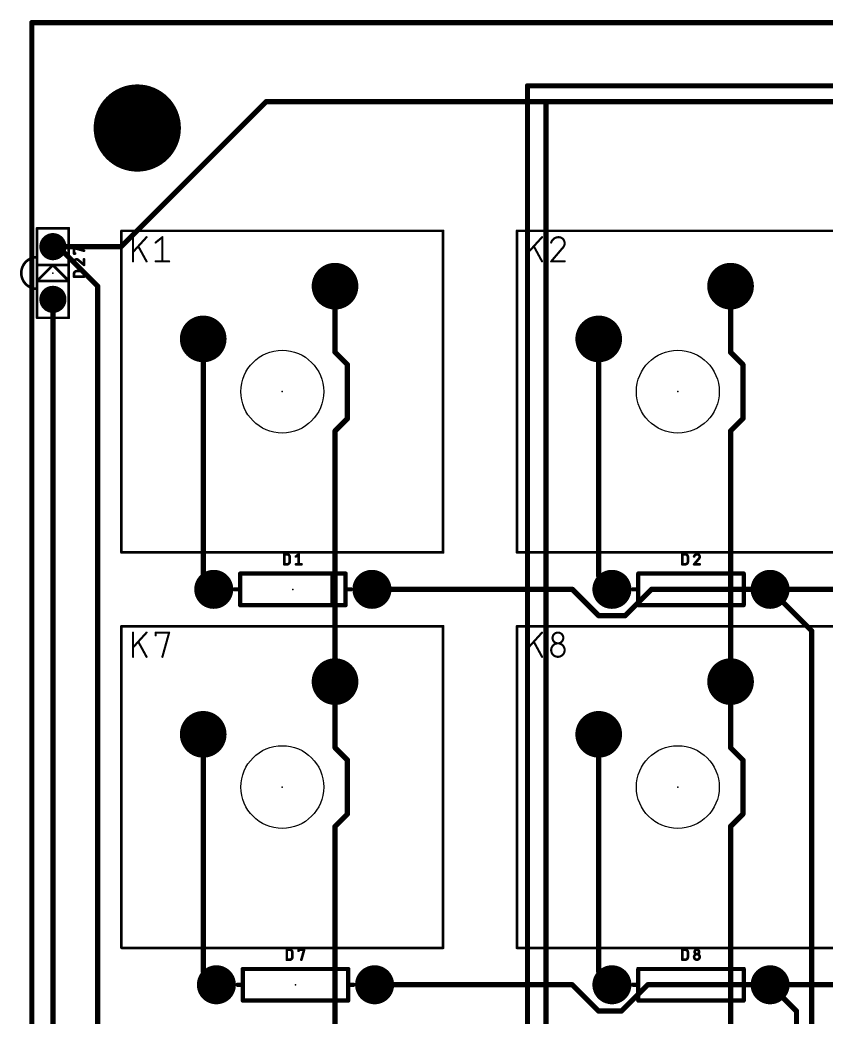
# Model space of a CAD drawing. Extents: x -145 to 0, y -20 to 96.
# Drawn here: x -119.95 to -81.13, y 46.7 to 94.74 of the extents above; entities that cross this region are included whole.
import ezdxf

# ---------------------------------------------------------------- set-up
doc = ezdxf.new("R2010")
doc.units = 0
for name, color, linetype in [('1', 12, 'CONTINUOUS'), ('16', 132, 'CONTINUOUS'), ('17', 110, 'CONTINUOUS'), ('20', 31, 'CONTINUOUS'), ('21', 41, 'CONTINUOUS'), ('23', 53, 'CONTINUOUS'), ('25', 253, 'CONTINUOUS'), ('39', 12, 'CONTINUOUS'), ('40', 132, 'CONTINUOUS'), ('41', 12, 'CONTINUOUS'), ('42', 132, 'CONTINUOUS'), ('51', 253, 'CONTINUOUS')]:
    doc.layers.add(name, color=color, linetype=linetype)

# ---------------------------------------------------------------- blocks, each defined once
blk = doc.blocks.new('ROUNDP')
at = {"const_width": 0.5}
blk.add_lwpolyline([(0, -0.25, 1), (0, 0.25, 1), (0, -0.25)], format="xyb", dxfattribs=at)

msp = doc.modelspace()

# ---------------------------------------------------------------- linework, layer by layer
at = {"layer": '1', "const_width": 0.254}
for points in [[(-119.38, 94.615), (-119.38, 4.445)], [(0, 94.615), (-119.38, 94.615)], [(-95.504, 24.1935), (-95.504, 91.567)], [(-95.504, 91.567), (-66.167, 91.567)], [(-94.615, 19.1135), (-94.615, 90.805)], [(-94.615, 90.805), (-66.675, 90.805)], [(-104.775, 81.915), (-104.775, 78.7313)], [(-85.725, 81.915), (-85.725, 78.7313)], [(-118.364, 16.129), (-118.364, 81.28)], [(-104.775, 78.7313), (-104.1781, 78.1343)], [(-85.725, 78.7313), (-85.1281, 78.1343)], [(-104.1781, 78.1343), (-104.1781, 75.5357)], [(-85.1281, 78.1343), (-85.1281, 75.5357)], [(-104.1781, 75.5357), (-104.775, 74.9387)], [(-85.1281, 75.5357), (-85.725, 74.9387)], [(-104.775, 74.9387), (-104.775, 62.865)], [(-85.725, 74.9387), (-85.725, 62.865)], [(-81.8174, 65.3074), (-83.82, 67.31)], [(-81.8174, 20.32), (-81.8174, 65.3074)], [(-104.775, 62.865), (-104.775, 59.6813)], [(-85.725, 62.865), (-85.725, 59.6813)], [(-104.775, 59.6813), (-104.1781, 59.0844)], [(-85.725, 59.6813), (-85.1281, 59.0844)], [(-104.1781, 59.0844), (-104.1781, 56.4856)], [(-85.1281, 59.0844), (-85.1281, 56.4856)], [(-104.1781, 56.4856), (-104.775, 55.8888)], [(-85.1281, 56.4856), (-85.725, 55.8888)], [(-104.775, 55.8888), (-104.775, 43.815)], [(-85.725, 55.8888), (-85.725, 43.815)], [(-82.55, 46.99), (-83.82, 48.26)], [(-82.55, 19.05), (-82.55, 46.99)]]:
    msp.add_lwpolyline(points, dxfattribs=at)
at = {"layer": '1', "const_width": 0.127}
for points in [[(-119.3165, 94.615, 1), (-119.4435, 94.615)], [(-119.38, 94.6785, 1), (-119.38, 94.5515)], [(-95.4405, 91.567, 1), (-95.5675, 91.567)], [(-95.504, 91.6305, 1), (-95.504, 91.5035)], [(-94.5515, 90.805, 1), (-94.6785, 90.805)], [(-94.615, 90.8685, 1), (-94.615, 90.7415)], [(-104.7115, 81.915, 1), (-104.8385, 81.915)], [(-85.6615, 81.915, 1), (-85.7885, 81.915)], [(-118.3005, 81.28, 1), (-118.4275, 81.28)], [(-104.7301, 78.7762, 1), (-104.8199, 78.6863)], [(-104.8385, 78.7313, 1), (-104.7115, 78.7313)], [(-85.6801, 78.7762, 1), (-85.7699, 78.6863)], [(-85.7885, 78.7313, 1), (-85.6615, 78.7313)], [(-104.1146, 78.1343, 1), (-104.2416, 78.1343)], [(-104.223, 78.0894, 1), (-104.1332, 78.1793)], [(-85.0646, 78.1343, 1), (-85.1916, 78.1343)], [(-85.173, 78.0894, 1), (-85.0832, 78.1793)], [(-104.2416, 75.5357, 1), (-104.1146, 75.5357)], [(-104.1332, 75.4907, 1), (-104.223, 75.5806)], [(-85.1916, 75.5357, 1), (-85.0646, 75.5357)], [(-85.0832, 75.4907, 1), (-85.173, 75.5806)], [(-104.7115, 74.9387, 1), (-104.8385, 74.9387)], [(-104.8199, 74.9837, 1), (-104.7301, 74.8938)], [(-85.6615, 74.9387, 1), (-85.7885, 74.9387)], [(-85.7699, 74.9837, 1), (-85.6801, 74.8938)], [(-83.7751, 67.3549, 1), (-83.8649, 67.2651)], [(-81.7539, 65.3074, 1), (-81.8809, 65.3074)], [(-81.8623, 65.2625, 1), (-81.7725, 65.3523)], [(-104.7115, 62.865, 1), (-104.8385, 62.865)], [(-85.6615, 62.865, 1), (-85.7885, 62.865)], [(-104.8385, 62.865, 1), (-104.7115, 62.865)], [(-85.7885, 62.865, 1), (-85.6615, 62.865)], [(-104.7301, 59.7262, 1), (-104.8199, 59.6363)], [(-104.8385, 59.6813, 1), (-104.7115, 59.6813)], [(-85.6801, 59.7262, 1), (-85.7699, 59.6363)], [(-85.7885, 59.6813, 1), (-85.6615, 59.6813)], [(-104.1146, 59.0844, 1), (-104.2416, 59.0844)], [(-104.223, 59.0394, 1), (-104.1332, 59.1293)], [(-85.0646, 59.0844, 1), (-85.1916, 59.0844)], [(-85.173, 59.0394, 1), (-85.0832, 59.1293)], [(-104.2416, 56.4856, 1), (-104.1146, 56.4856)], [(-104.1332, 56.4407, 1), (-104.223, 56.5306)], [(-85.1916, 56.4856, 1), (-85.0646, 56.4856)], [(-85.0832, 56.4407, 1), (-85.173, 56.5306)], [(-104.7115, 55.8888, 1), (-104.8385, 55.8888)], [(-104.8199, 55.9337, 1), (-104.7301, 55.8438)], [(-85.6615, 55.8888, 1), (-85.7885, 55.8888)], [(-85.7699, 55.9337, 1), (-85.6801, 55.8438)], [(-83.7751, 48.3049, 1), (-83.8649, 48.2151)], [(-82.4865, 46.99, 1), (-82.6135, 46.99)], [(-82.5949, 46.9451, 1), (-82.5051, 47.0349)]]:
    msp.add_lwpolyline(points, format="xyb", dxfattribs=at)
at = {"layer": '16', "const_width": 0.254}
for points in [[(-119.38, 94.615), (-119.38, 4.445)], [(0, 94.615), (-119.38, 94.615)], [(-108.0943, 90.805), (-115.0793, 83.82)], [(-108.0943, 90.805), (-63.5, 90.805)], [(-118.11, 83.82), (-118.364, 83.82)], [(-118.364, 83.82), (-115.0793, 83.82)], [(-116.205, 81.915), (-118.11, 83.82)], [(-116.205, 23.44), (-116.205, 81.915)], [(-111.125, 79.375), (-111.125, 67.818)], [(-92.075, 79.375), (-92.075, 67.945)], [(-111.125, 67.818), (-110.617, 67.31)], [(-92.075, 67.945), (-91.44, 67.31)], [(-102.997, 67.31), (-93.345, 67.31)], [(-93.345, 67.31), (-92.075, 66.04)], [(-90.805, 66.04), (-89.535, 67.31)], [(-89.535, 67.31), (-83.82, 67.31)], [(-83.82, 67.31), (-67.31, 67.31)], [(-92.075, 66.04), (-90.805, 66.04)], [(-111.125, 60.325), (-111.125, 48.895)], [(-92.075, 60.325), (-92.075, 48.895)], [(-111.125, 48.895), (-110.49, 48.26)], [(-92.075, 48.895), (-91.44, 48.26)], [(-102.87, 48.26), (-93.345, 48.26)], [(-93.345, 48.26), (-92.075, 46.99)], [(-90.9858, 46.99), (-89.7158, 48.26)], [(-89.7158, 48.26), (-83.82, 48.26)], [(-67.31, 48.26), (-83.82, 48.26)], [(-92.075, 46.99), (-90.9858, 46.99)]]:
    msp.add_lwpolyline(points, dxfattribs=at)
at = {"layer": '16', "const_width": 0.127}
for points in [[(-119.3165, 94.615, 1), (-119.4435, 94.615)], [(-119.38, 94.6785, 1), (-119.38, 94.5515)], [(-108.0943, 90.8685, 1), (-108.0943, 90.7415)], [(-108.0494, 90.7601, 1), (-108.1392, 90.8499)], [(-118.364, 83.8835, 1), (-118.364, 83.7565)], [(-118.364, 83.8835, 1), (-118.364, 83.7565)], [(-118.0651, 83.8649, 1), (-118.1549, 83.7751)], [(-118.11, 83.7565, 1), (-118.11, 83.8835)], [(-115.1242, 83.8649, 1), (-115.0344, 83.7751)], [(-115.0793, 83.7565, 1), (-115.0793, 83.8835)], [(-116.1415, 81.915, 1), (-116.2685, 81.915)], [(-116.2499, 81.8701, 1), (-116.1601, 81.9599)], [(-111.0615, 79.375, 1), (-111.1885, 79.375)], [(-92.0115, 79.375, 1), (-92.1385, 79.375)], [(-111.0801, 67.8629, 1), (-111.1699, 67.7731)], [(-111.1885, 67.818, 1), (-111.0615, 67.818)], [(-92.0301, 67.9899, 1), (-92.1199, 67.9001)], [(-92.1385, 67.945, 1), (-92.0115, 67.945)], [(-110.6619, 67.2651, 1), (-110.5721, 67.3549)], [(-102.997, 67.3735, 1), (-102.997, 67.2465)], [(-93.3001, 67.3549, 1), (-93.3899, 67.2651)], [(-93.345, 67.2465, 1), (-93.345, 67.3735)], [(-91.4849, 67.2651, 1), (-91.3951, 67.3549)], [(-89.535, 67.3735, 1), (-89.535, 67.2465)], [(-89.4901, 67.2651, 1), (-89.5799, 67.3549)], [(-83.82, 67.3735, 1), (-83.82, 67.2465)], [(-83.82, 67.2465, 1), (-83.82, 67.3735)], [(-92.075, 66.1035, 1), (-92.075, 65.9765)], [(-92.1199, 65.9951, 1), (-92.0301, 66.0849)], [(-90.8499, 66.0849, 1), (-90.7601, 65.9951)], [(-90.805, 65.9765, 1), (-90.805, 66.1035)], [(-111.0615, 60.325, 1), (-111.1885, 60.325)], [(-92.0115, 60.325, 1), (-92.1385, 60.325)], [(-111.0801, 48.9399, 1), (-111.1699, 48.8501)], [(-92.0301, 48.9399, 1), (-92.1199, 48.8501)], [(-111.1885, 48.895, 1), (-111.0615, 48.895)], [(-92.1385, 48.895, 1), (-92.0115, 48.895)], [(-110.5349, 48.2151, 1), (-110.4451, 48.3049)], [(-102.87, 48.3235, 1), (-102.87, 48.1965)], [(-93.3001, 48.3049, 1), (-93.3899, 48.2151)], [(-93.345, 48.1965, 1), (-93.345, 48.3235)], [(-91.4849, 48.2151, 1), (-91.3951, 48.3049)], [(-89.7158, 48.3235, 1), (-89.7158, 48.1965)], [(-89.6709, 48.2151, 1), (-89.7607, 48.3049)], [(-83.82, 48.3235, 1), (-83.82, 48.1965)], [(-83.82, 48.1965, 1), (-83.82, 48.3235)], [(-92.075, 47.0535, 1), (-92.075, 46.9265)], [(-92.1199, 46.9451, 1), (-92.0301, 47.0349)], [(-91.0307, 47.0349, 1), (-90.9409, 46.9451)], [(-90.9858, 46.9265, 1), (-90.9858, 47.0535)]]:
    msp.add_lwpolyline(points, format="xyb", dxfattribs=at)
at = {"layer": '20'}
for centre in [(-107.315, 76.835), (-88.265, 76.835), (-107.315, 57.785), (-88.265, 57.785)]:
    msp.add_circle(centre, 1.9939, dxfattribs=at)
at = {"layer": '21'}
for points, const_width in [([(-119.38, 94.615), (0, 94.615)], 0.1524), ([(-119.38, 94.615), (-119.38, 4.445)], 0.1524), ([(-119.126, 83.312), (-119.126, 84.709)], 0.127), ([(-119.126, 84.709), (-117.602, 84.709)], 0.127), ([(-117.602, 84.709), (-117.602, 82.931)], 0.127), ([(-119.126, 82.931), (-119.126, 83.312)], 0.127), ([(-119.126, 82.169), (-119.126, 82.931)], 0.127), ([(-119.126, 82.169), (-118.364, 82.931)], 0.127), ([(-118.364, 82.931), (-119.126, 82.931)], 0.127), ([(-118.364, 82.931), (-117.602, 82.169)], 0.127), ([(-118.364, 82.931), (-117.602, 82.931)], 0.127), ([(-117.602, 82.931), (-117.602, 82.169)], 0.127), ([(-119.126, 81.788), (-119.126, 82.169)], 0.127), ([(-117.602, 82.169), (-119.126, 82.169)], 0.127), ([(-117.602, 82.169), (-117.602, 80.391)], 0.127), ([(-119.126, 80.391), (-119.126, 81.788)], 0.127), ([(-117.602, 80.391), (-119.126, 80.391)], 0.127), ([(-109.347, 68.072), (-104.267, 68.072)], 0.2032), ([(-109.347, 67.31), (-109.347, 68.072)], 0.2032), ([(-104.902, 67.945), (-104.902, 66.675)], 0.2032), ([(-104.267, 68.072), (-104.267, 67.31)], 0.2032), ([(-90.17, 68.072), (-85.09, 68.072)], 0.2032), ([(-90.17, 67.31), (-90.17, 68.072)], 0.2032), ([(-85.725, 67.945), (-85.725, 66.675)], 0.2032), ([(-85.09, 68.072), (-85.09, 67.31)], 0.2032), ([(-109.347, 67.31), (-109.601, 67.31)], 0.2032), ([(-109.347, 66.548), (-109.347, 67.31)], 0.2032), ([(-104.267, 67.31), (-104.267, 66.548)], 0.2032), ([(-104.267, 67.31), (-104.013, 67.31)], 0.2032), ([(-90.17, 67.31), (-90.424, 67.31)], 0.2032), ([(-90.17, 66.548), (-90.17, 67.31)], 0.2032), ([(-85.09, 67.31), (-85.09, 66.548)], 0.2032), ([(-85.09, 67.31), (-84.836, 67.31)], 0.2032), ([(-104.267, 66.548), (-109.347, 66.548)], 0.2032), ([(-85.09, 66.548), (-90.17, 66.548)], 0.2032), ([(-109.22, 49.022), (-104.14, 49.022)], 0.2032), ([(-109.22, 48.26), (-109.22, 49.022)], 0.2032), ([(-104.14, 49.022), (-104.14, 48.26)], 0.2032), ([(-90.17, 49.022), (-85.09, 49.022)], 0.2032), ([(-90.17, 48.26), (-90.17, 49.022)], 0.2032), ([(-85.09, 49.022), (-85.09, 48.26)], 0.2032), ([(-104.775, 48.895), (-104.775, 47.625)], 0.2032), ([(-85.725, 48.895), (-85.725, 47.625)], 0.2032), ([(-109.22, 48.26), (-109.474, 48.26)], 0.2032), ([(-109.22, 47.498), (-109.22, 48.26)], 0.2032), ([(-104.14, 48.26), (-104.14, 47.498)], 0.2032), ([(-104.14, 48.26), (-103.886, 48.26)], 0.2032), ([(-90.17, 48.26), (-90.424, 48.26)], 0.2032), ([(-90.17, 47.498), (-90.17, 48.26)], 0.2032), ([(-85.09, 48.26), (-85.09, 47.498)], 0.2032), ([(-85.09, 48.26), (-84.836, 48.26)], 0.2032), ([(-104.14, 47.498), (-109.22, 47.498)], 0.2032), ([(-85.09, 47.498), (-90.17, 47.498)], 0.2032)]:
    msp.add_lwpolyline(points, dxfattribs=dict(at, const_width=const_width))
for points, const_width in [([(-119.38, 94.6531, 1), (-119.38, 94.5769)], 0.0762), ([(-119.3419, 94.615, 1), (-119.4181, 94.615)], 0.0762), ([(-114.3, 87.535, 1), (-114.3, 91.535, 1), (-114.3, 87.535)], 0.2032), ([(-119.0943, 84.709, 1), (-119.1578, 84.709)], 0.0635), ([(-119.126, 84.7408, 1), (-119.126, 84.6773)], 0.0635), ([(-117.5703, 84.709, 1), (-117.6338, 84.709)], 0.0635), ([(-117.602, 84.6773, 1), (-117.602, 84.7408)], 0.0635), ([(-119.126, 83.312, 1), (-119.126, 81.788)], 0.127), ([(-119.0943, 83.312, 1), (-119.1578, 83.312)], 0.0635), ([(-119.1578, 83.312, 1), (-119.0943, 83.312)], 0.0635), ([(-119.126, 83.2802, 1), (-119.126, 83.3438)], 0.0635), ([(-119.0943, 82.931, 1), (-119.1578, 82.931)], 0.0635), ([(-119.126, 82.9627, 1), (-119.126, 82.8992)], 0.0635), ([(-119.1578, 82.931, 1), (-119.0943, 82.931)], 0.0635), ([(-118.3415, 82.9535, 1), (-118.3865, 82.9085)], 0.0635), ([(-118.364, 82.9627, 1), (-118.364, 82.8992)], 0.0635), ([(-118.3415, 82.9085, 1), (-118.3865, 82.9535)], 0.0635), ([(-118.364, 82.8992, 1), (-118.364, 82.9627)], 0.0635), ([(-117.5703, 82.931, 1), (-117.6338, 82.931)], 0.0635), ([(-117.6338, 82.931, 1), (-117.5703, 82.931)], 0.0635), ([(-117.602, 82.8992, 1), (-117.602, 82.9627)], 0.0635), ([(-119.1485, 82.1915, 1), (-119.1035, 82.1465)], 0.0635), ([(-119.0943, 82.169, 1), (-119.1578, 82.169)], 0.0635), ([(-119.126, 82.2007, 1), (-119.126, 82.1372)], 0.0635), ([(-119.1578, 82.169, 1), (-119.0943, 82.169)], 0.0635), ([(-117.5703, 82.169, 1), (-117.6338, 82.169)], 0.0635), ([(-117.6338, 82.169, 1), (-117.5703, 82.169)], 0.0635), ([(-117.6245, 82.1465, 1), (-117.5795, 82.1915)], 0.0635), ([(-117.602, 82.1372, 1), (-117.602, 82.2007)], 0.0635), ([(-119.0943, 81.788, 1), (-119.1578, 81.788)], 0.0635), ([(-119.1578, 81.788, 1), (-119.0943, 81.788)], 0.0635), ([(-119.126, 81.7563, 1), (-119.126, 81.8198)], 0.0635), ([(-119.126, 80.4228, 1), (-119.126, 80.3593)], 0.0635), ([(-119.1578, 80.391, 1), (-119.0943, 80.391)], 0.0635), ([(-117.6338, 80.391, 1), (-117.5703, 80.391)], 0.0635), ([(-117.602, 80.3593, 1), (-117.602, 80.4228)], 0.0635), ([(-109.347, 68.1228, 1), (-109.347, 68.0212)], 0.1016), ([(-109.2962, 68.072, 1), (-109.3978, 68.072)], 0.1016), ([(-104.8512, 67.945, 1), (-104.9528, 67.945)], 0.1016), ([(-104.2162, 68.072, 1), (-104.3178, 68.072)], 0.1016), ([(-104.267, 68.0212, 1), (-104.267, 68.1228)], 0.1016), ([(-90.17, 68.1228, 1), (-90.17, 68.0212)], 0.1016), ([(-90.1192, 68.072, 1), (-90.2208, 68.072)], 0.1016), ([(-85.6742, 67.945, 1), (-85.7758, 67.945)], 0.1016), ([(-85.0392, 68.072, 1), (-85.1408, 68.072)], 0.1016), ([(-85.09, 68.0212, 1), (-85.09, 68.1228)], 0.1016), ([(-109.601, 67.3608, 1), (-109.601, 67.2592)], 0.1016), ([(-109.2962, 67.31, 1), (-109.3978, 67.31)], 0.1016), ([(-109.3978, 67.31, 1), (-109.2962, 67.31)], 0.1016), ([(-109.347, 67.2592, 1), (-109.347, 67.3608)], 0.1016), ([(-104.2162, 67.31, 1), (-104.3178, 67.31)], 0.1016), ([(-104.267, 67.3608, 1), (-104.267, 67.2592)], 0.1016), ([(-104.3178, 67.31, 1), (-104.2162, 67.31)], 0.1016), ([(-104.013, 67.2592, 1), (-104.013, 67.3608)], 0.1016), ([(-90.424, 67.3608, 1), (-90.424, 67.2592)], 0.1016), ([(-90.1192, 67.31, 1), (-90.2208, 67.31)], 0.1016), ([(-90.2208, 67.31, 1), (-90.1192, 67.31)], 0.1016), ([(-90.17, 67.2592, 1), (-90.17, 67.3608)], 0.1016), ([(-85.0392, 67.31, 1), (-85.1408, 67.31)], 0.1016), ([(-85.09, 67.3608, 1), (-85.09, 67.2592)], 0.1016), ([(-85.1408, 67.31, 1), (-85.0392, 67.31)], 0.1016), ([(-84.836, 67.2592, 1), (-84.836, 67.3608)], 0.1016), ([(-109.347, 66.5988, 1), (-109.347, 66.4972)], 0.1016), ([(-109.3978, 66.548, 1), (-109.2962, 66.548)], 0.1016), ([(-104.9528, 66.675, 1), (-104.8512, 66.675)], 0.1016), ([(-104.3178, 66.548, 1), (-104.2162, 66.548)], 0.1016), ([(-104.267, 66.4972, 1), (-104.267, 66.5988)], 0.1016), ([(-90.17, 66.5988, 1), (-90.17, 66.4972)], 0.1016), ([(-90.2208, 66.548, 1), (-90.1192, 66.548)], 0.1016), ([(-85.7758, 66.675, 1), (-85.6742, 66.675)], 0.1016), ([(-85.1408, 66.548, 1), (-85.0392, 66.548)], 0.1016), ([(-85.09, 66.4972, 1), (-85.09, 66.5988)], 0.1016), ([(-109.22, 49.0728, 1), (-109.22, 48.9712)], 0.1016), ([(-109.1692, 49.022, 1), (-109.2708, 49.022)], 0.1016), ([(-104.0892, 49.022, 1), (-104.1908, 49.022)], 0.1016), ([(-104.14, 48.9712, 1), (-104.14, 49.0728)], 0.1016), ([(-90.17, 49.0728, 1), (-90.17, 48.9712)], 0.1016), ([(-90.1192, 49.022, 1), (-90.2208, 49.022)], 0.1016), ([(-85.0392, 49.022, 1), (-85.1408, 49.022)], 0.1016), ([(-85.09, 48.9712, 1), (-85.09, 49.0728)], 0.1016), ([(-104.7242, 48.895, 1), (-104.8258, 48.895)], 0.1016), ([(-85.6742, 48.895, 1), (-85.7758, 48.895)], 0.1016), ([(-109.474, 48.3108, 1), (-109.474, 48.2092)], 0.1016), ([(-109.1692, 48.26, 1), (-109.2708, 48.26)], 0.1016), ([(-109.2708, 48.26, 1), (-109.1692, 48.26)], 0.1016), ([(-109.22, 48.2092, 1), (-109.22, 48.3108)], 0.1016), ([(-104.0892, 48.26, 1), (-104.1908, 48.26)], 0.1016), ([(-104.14, 48.3108, 1), (-104.14, 48.2092)], 0.1016), ([(-104.1908, 48.26, 1), (-104.0892, 48.26)], 0.1016), ([(-103.886, 48.2092, 1), (-103.886, 48.3108)], 0.1016), ([(-90.424, 48.3108, 1), (-90.424, 48.2092)], 0.1016), ([(-90.1192, 48.26, 1), (-90.2208, 48.26)], 0.1016), ([(-90.2208, 48.26, 1), (-90.1192, 48.26)], 0.1016), ([(-90.17, 48.2092, 1), (-90.17, 48.3108)], 0.1016), ([(-85.0392, 48.26, 1), (-85.1408, 48.26)], 0.1016), ([(-85.09, 48.3108, 1), (-85.09, 48.2092)], 0.1016), ([(-85.1408, 48.26, 1), (-85.0392, 48.26)], 0.1016), ([(-84.836, 48.2092, 1), (-84.836, 48.3108)], 0.1016), ([(-109.22, 47.5488, 1), (-109.22, 47.4472)], 0.1016), ([(-104.8258, 47.625, 1), (-104.7242, 47.625)], 0.1016), ([(-104.14, 47.4472, 1), (-104.14, 47.5488)], 0.1016), ([(-90.17, 47.5488, 1), (-90.17, 47.4472)], 0.1016), ([(-85.7758, 47.625, 1), (-85.6742, 47.625)], 0.1016), ([(-85.09, 47.4472, 1), (-85.09, 47.5488)], 0.1016), ([(-109.2708, 47.498, 1), (-109.1692, 47.498)], 0.1016), ([(-104.1908, 47.498, 1), (-104.0892, 47.498)], 0.1016), ([(-90.2208, 47.498, 1), (-90.1192, 47.498)], 0.1016), ([(-85.1408, 47.498, 1), (-85.0392, 47.498)], 0.1016)]:
    msp.add_lwpolyline(points, format="xyb", dxfattribs=dict(at, const_width=const_width))
at = {"layer": '23'}
for p in [(-114.3, 89.535), (-118.364, 82.55), (-107.315, 76.835), (-88.265, 76.835), (-106.807, 67.31), (-87.63, 67.31), (-107.315, 57.785), (-88.265, 57.785), (-106.68, 48.26), (-87.63, 48.26)]:
    msp.add_point(p, dxfattribs=at)
at = {"layer": '25'}
for points, const_width in [([(-114.5032, 83.1088), (-114.5032, 84.2772)], 0.1016), ([(-113.8541, 84.2772), (-114.5032, 83.5632)], 0.1016), ([(-113.4152, 84.0176), (-113.0907, 84.2772)], 0.1016), ([(-113.0907, 84.2772), (-113.0907, 83.1088)], 0.1016), ([(-95.4532, 83.1088), (-95.4532, 84.2772)], 0.1016), ([(-94.8041, 84.2772), (-95.4532, 83.5632)], 0.1016), ([(-117.348, 83.4884), (-117.348, 83.7565)], 0.127), ([(-117.348, 83.7565), (-116.8654, 83.6224)], 0.127), ([(-113.8541, 83.1088), (-114.2436, 83.8228)], 0.1016), ([(-94.8041, 83.1088), (-95.1936, 83.8228)], 0.1016), ([(-93.8135, 83.7579), (-94.3652, 83.1088)], 0.1016), ([(-117.2944, 83.4884), (-117.348, 83.4884)], 0.127), ([(-117.1335, 83.1677), (-116.8654, 82.9398)], 0.127), ([(-116.8654, 82.9398), (-116.8654, 83.2079)], 0.127), ([(-113.4152, 83.1088), (-112.7661, 83.1088)], 0.1016), ([(-94.3652, 83.1088), (-93.7161, 83.1088)], 0.1016), ([(-117.2139, 82.6409), (-116.9995, 82.6409)], 0.127), ([(-117.348, 82.3728), (-117.348, 82.5069)], 0.127), ([(-116.8654, 82.3728), (-117.348, 82.3728)], 0.127), ([(-116.8654, 82.5069), (-116.8654, 82.3728)], 0.127), ([(-107.2245, 68.5165), (-107.2245, 68.9991)], 0.127), ([(-107.2245, 68.9991), (-107.0905, 68.9991)], 0.127), ([(-106.9564, 68.865), (-106.9564, 68.6506)], 0.127), ([(-106.6576, 68.8919), (-106.5235, 68.9991)], 0.127), ([(-106.5235, 68.9991), (-106.5235, 68.5165)], 0.127), ([(-88.0475, 68.5165), (-88.0475, 68.9991)], 0.127), ([(-88.0475, 68.9991), (-87.9135, 68.9991)], 0.127), ([(-87.7794, 68.865), (-87.7794, 68.6506)], 0.127), ([(-87.2527, 68.7846), (-87.4806, 68.5165)], 0.127), ([(-107.0905, 68.5165), (-107.2245, 68.5165)], 0.127), ([(-106.6576, 68.5165), (-106.3895, 68.5165)], 0.127), ([(-87.9135, 68.5165), (-88.0475, 68.5165)], 0.127), ([(-87.4806, 68.5165), (-87.2125, 68.5165)], 0.127), ([(-114.5032, 64.0588), (-114.5032, 65.2272)], 0.1016), ([(-113.8541, 65.2272), (-114.5032, 64.5132)], 0.1016), ([(-113.4152, 65.0974), (-113.4152, 65.2272)], 0.1016), ([(-113.4152, 65.2272), (-112.7661, 65.2272)], 0.1016), ([(-112.7661, 65.2272), (-113.0907, 64.0588)], 0.1016), ([(-95.4532, 64.0588), (-95.4532, 65.2272)], 0.1016), ([(-94.8041, 65.2272), (-95.4532, 64.5132)], 0.1016), ([(-113.8541, 64.0588), (-114.2436, 64.7728)], 0.1016), ([(-94.8041, 64.0588), (-95.1936, 64.7728)], 0.1016), ([(-107.0975, 49.4665), (-107.0975, 49.9491)], 0.127), ([(-107.0975, 49.9491), (-106.9635, 49.9491)], 0.127), ([(-106.5306, 49.8955), (-106.5306, 49.9491)], 0.127), ([(-106.5306, 49.9491), (-106.2625, 49.9491)], 0.127), ([(-106.2625, 49.9491), (-106.3965, 49.4665)], 0.127), ([(-88.0475, 49.4665), (-88.0475, 49.9491)], 0.127), ([(-88.0475, 49.9491), (-87.9135, 49.9491)], 0.127), ([(-106.9635, 49.4665), (-107.0975, 49.4665)], 0.127), ([(-106.8294, 49.815), (-106.8294, 49.6006)], 0.127), ([(-87.9135, 49.4665), (-88.0475, 49.4665)], 0.127), ([(-87.7794, 49.815), (-87.7794, 49.6006)], 0.127)]:
    msp.add_lwpolyline(points, dxfattribs=dict(at, const_width=const_width))
for points, const_width in [([(-114.4778, 84.2772, 1), (-114.5286, 84.2772)], 0.0508), ([(-113.8353, 84.2601, 1), (-113.8729, 84.2943)], 0.0508), ([(-113.0653, 84.2772, 1), (-113.1161, 84.2772)], 0.0508), ([(-113.0748, 84.2574, 1), (-113.1066, 84.297)], 0.0508), ([(-95.4278, 84.2772, 1), (-95.4786, 84.2772)], 0.0508), ([(-94.7853, 84.2601, 1), (-94.8229, 84.2943)], 0.0508), ([(-94.0082, 84.2772, 0.3252), (-94.3652, 84.0176)], 0.1016), ([(-93.7161, 83.9851, 0.4142), (-94.0082, 84.2772)], 0.1016), ([(-94.0082, 84.3026, 1), (-94.0082, 84.2518)], 0.0508), ([(-94.0082, 84.2518, 1), (-94.0082, 84.3026)], 0.0508), ([(-117.3162, 83.7565, 1), (-117.3798, 83.7565)], 0.0635), ([(-117.3395, 83.7871, 1), (-117.3565, 83.7259)], 0.0635), ([(-116.8739, 83.5919, 1), (-116.8569, 83.653)], 0.0635), ([(-114.522, 83.5803, 1), (-114.4844, 83.5461)], 0.0508), ([(-114.2213, 83.835, 1), (-114.2659, 83.8107)], 0.0508), ([(-113.4311, 84.0374, 1), (-113.3994, 83.9977)], 0.0508), ([(-95.472, 83.5803, 1), (-95.4344, 83.5461)], 0.0508), ([(-95.1713, 83.835, 1), (-95.2159, 83.8107)], 0.0508), ([(-94.3894, 84.0254, 1), (-94.3411, 84.0097)], 0.0508), ([(-93.8135, 83.7579, 0.2053), (-93.7161, 83.9851)], 0.1016), ([(-93.831, 83.7763, 1), (-93.796, 83.7395)], 0.0508), ([(-93.7941, 83.7415, 1), (-93.8328, 83.7744)], 0.0508), ([(-93.6907, 83.9851, 1), (-93.7415, 83.9851)], 0.0508), ([(-93.7415, 83.9851, 1), (-93.6907, 83.9851)], 0.0508), ([(-117.3798, 83.4884, 1), (-117.3162, 83.4884)], 0.0635), ([(-117.348, 83.5201, 1), (-117.348, 83.4566)], 0.0635), ([(-117.2273, 83.2079, 0.4142), (-117.348, 83.0872)], 0.127), ([(-117.348, 83.0872, 0.3252), (-117.2408, 82.9398)], 0.127), ([(-117.3163, 83.0872, 1), (-117.3797, 83.0872)], 0.0635), ([(-117.3797, 83.0872, 1), (-117.3163, 83.0872)], 0.0635), ([(-117.2944, 83.4566, 1), (-117.2944, 83.5201)], 0.0635), ([(-117.1335, 83.1677, 0.2053), (-117.2273, 83.2079)], 0.127), ([(-117.2273, 83.2396, 1), (-117.2273, 83.1761)], 0.0635), ([(-117.2273, 83.1761, 1), (-117.2273, 83.2396)], 0.0635), ([(-117.1129, 83.1918, 1), (-117.1541, 83.1435)], 0.0635), ([(-117.1565, 83.1458, 1), (-117.1105, 83.1895)], 0.0635), ([(-116.8337, 83.2079, 1), (-116.8972, 83.2079)], 0.0635), ([(-114.5286, 83.1088, 1), (-114.4778, 83.1088)], 0.0508), ([(-113.8764, 83.0966, 1), (-113.8318, 83.121)], 0.0508), ([(-113.4152, 83.1342, 1), (-113.4152, 83.0834)], 0.0508), ([(-113.1161, 83.1088, 1), (-113.0653, 83.1088)], 0.0508), ([(-112.7661, 83.0834, 1), (-112.7661, 83.1342)], 0.0508), ([(-95.4786, 83.1088, 1), (-95.4278, 83.1088)], 0.0508), ([(-94.8264, 83.0966, 1), (-94.7818, 83.121)], 0.0508), ([(-94.3846, 83.1253, 1), (-94.3459, 83.0923)], 0.0508), ([(-94.3652, 83.1342, 1), (-94.3652, 83.0834)], 0.0508), ([(-93.7161, 83.0834, 1), (-93.7161, 83.1342)], 0.0508), ([(-117.2139, 82.6409, 0.4142), (-117.348, 82.5069)], 0.127), ([(-117.2505, 82.9095, 1), (-117.231, 82.97)], 0.0635), ([(-117.2139, 82.6727, 1), (-117.2139, 82.6092)], 0.0635), ([(-117.2139, 82.6092, 1), (-117.2139, 82.6727)], 0.0635), ([(-116.9995, 82.6727, 1), (-116.9995, 82.6092)], 0.0635), ([(-116.8654, 82.5069, 0.4142), (-116.9995, 82.6409)], 0.127), ([(-116.9995, 82.6092, 1), (-116.9995, 82.6727)], 0.0635), ([(-116.8972, 82.9398, 1), (-116.8337, 82.9398)], 0.0635), ([(-116.886, 82.9156, 1), (-116.8448, 82.9639)], 0.0635), ([(-117.3162, 82.5069, 1), (-117.3798, 82.5069)], 0.0635), ([(-117.3798, 82.5069, 1), (-117.3162, 82.5069)], 0.0635), ([(-117.3798, 82.3728, 1), (-117.3162, 82.3728)], 0.0635), ([(-117.348, 82.4046, 1), (-117.348, 82.3411)], 0.0635), ([(-116.8337, 82.5069, 1), (-116.8972, 82.5069)], 0.0635), ([(-116.8972, 82.3728, 1), (-116.8337, 82.3728)], 0.0635), ([(-116.8971, 82.5069, 1), (-116.8336, 82.5069)], 0.0635), ([(-116.8654, 82.3411, 1), (-116.8654, 82.4046)], 0.0635), ([(-107.2245, 69.0309, 1), (-107.2245, 68.9673)], 0.0635), ([(-107.1928, 68.9991, 1), (-107.2563, 68.9991)], 0.0635), ([(-107.0905, 69.0309, 1), (-107.0905, 68.9673)], 0.0635), ([(-106.9564, 68.865, 0.4142), (-107.0905, 68.9991)], 0.127), ([(-107.0905, 68.5165, 0.4142), (-106.9564, 68.6506)], 0.127), ([(-107.0905, 68.9673, 1), (-107.0905, 69.0309)], 0.0635), ([(-106.9247, 68.865, 1), (-106.9882, 68.865)], 0.0635), ([(-106.9882, 68.865, 1), (-106.9247, 68.865)], 0.0635), ([(-106.9247, 68.6506, 1), (-106.9882, 68.6506)], 0.0635), ([(-106.6774, 68.9166, 1), (-106.6378, 68.8671)], 0.0635), ([(-106.4918, 68.9991, 1), (-106.5553, 68.9991)], 0.0635), ([(-106.5037, 68.9743, 1), (-106.5434, 69.0239)], 0.0635), ([(-88.0475, 69.0309, 1), (-88.0475, 68.9673)], 0.0635), ([(-88.0158, 68.9991, 1), (-88.0793, 68.9991)], 0.0635), ([(-87.9135, 69.0309, 1), (-87.9135, 68.9673)], 0.0635), ([(-87.7794, 68.865, 0.4142), (-87.9135, 68.9991)], 0.127), ([(-87.9135, 68.5165, 0.4142), (-87.7794, 68.6506)], 0.127), ([(-87.9135, 68.9673, 1), (-87.9135, 69.0309)], 0.0635), ([(-87.7477, 68.865, 1), (-87.8112, 68.865)], 0.0635), ([(-87.8112, 68.865, 1), (-87.7477, 68.865)], 0.0635), ([(-87.7477, 68.6506, 1), (-87.8112, 68.6506)], 0.0635), ([(-87.3331, 68.9991, 0.3252), (-87.4806, 68.8919)], 0.127), ([(-87.5108, 68.9016, 1), (-87.4504, 68.8821)], 0.0635), ([(-87.2125, 68.8784, 0.4142), (-87.3331, 68.9991)], 0.127), ([(-87.3331, 69.0308, 1), (-87.3331, 68.9674)], 0.0635), ([(-87.3331, 68.9674, 1), (-87.3331, 69.0308)], 0.0635), ([(-87.2527, 68.7846, 0.2053), (-87.2125, 68.8784)], 0.127), ([(-87.2746, 68.8076, 1), (-87.2308, 68.7616)], 0.0635), ([(-87.2285, 68.764, 1), (-87.2769, 68.8052)], 0.0635), ([(-87.1807, 68.8784, 1), (-87.2442, 68.8784)], 0.0635), ([(-87.2442, 68.8784, 1), (-87.1807, 68.8784)], 0.0635), ([(-107.2245, 68.5483, 1), (-107.2245, 68.4848)], 0.0635), ([(-107.2563, 68.5165, 1), (-107.1928, 68.5165)], 0.0635), ([(-107.0905, 68.5482, 1), (-107.0905, 68.4847)], 0.0635), ([(-107.0905, 68.4848, 1), (-107.0905, 68.5483)], 0.0635), ([(-106.9882, 68.6506, 1), (-106.9247, 68.6506)], 0.0635), ([(-106.6576, 68.5483, 1), (-106.6576, 68.4848)], 0.0635), ([(-106.5553, 68.5165, 1), (-106.4918, 68.5165)], 0.0635), ([(-106.3895, 68.4848, 1), (-106.3895, 68.5483)], 0.0635), ([(-88.0793, 68.5165, 1), (-88.0158, 68.5165)], 0.0635), ([(-88.0475, 68.5483, 1), (-88.0475, 68.4848)], 0.0635), ([(-87.9135, 68.5482, 1), (-87.9135, 68.4847)], 0.0635), ([(-87.9135, 68.4848, 1), (-87.9135, 68.5483)], 0.0635), ([(-87.8112, 68.6506, 1), (-87.7477, 68.6506)], 0.0635), ([(-87.4806, 68.5483, 1), (-87.4806, 68.4848)], 0.0635), ([(-87.5048, 68.5371, 1), (-87.4564, 68.4959)], 0.0635), ([(-87.2125, 68.4848, 1), (-87.2125, 68.5483)], 0.0635), ([(-114.4778, 65.2272, 1), (-114.5286, 65.2272)], 0.0508), ([(-113.8353, 65.2101, 1), (-113.8729, 65.2443)], 0.0508), ([(-113.3898, 65.2272, 1), (-113.4406, 65.2272)], 0.0508), ([(-113.4152, 65.2526, 1), (-113.4152, 65.2018)], 0.0508), ([(-113.4406, 65.0974, 1), (-113.3898, 65.0974)], 0.0508), ([(-112.7417, 65.2204, 1), (-112.7906, 65.234)], 0.0508), ([(-112.7661, 65.2018, 1), (-112.7661, 65.2526)], 0.0508), ([(-95.4278, 65.2272, 1), (-95.4786, 65.2272)], 0.0508), ([(-94.7853, 65.2101, 1), (-94.8229, 65.2443)], 0.0508), ([(-93.781, 64.9676, 1), (-94.3003, 64.9676)], 0.1016), ([(-94.3003, 64.9676, 1), (-93.781, 64.9676)], 0.1016), ([(-94.2749, 64.9676, 1), (-94.3257, 64.9676)], 0.0508), ([(-94.3257, 64.9676, 1), (-94.2749, 64.9676)], 0.0508), ([(-93.7556, 64.9676, 1), (-93.8064, 64.9676)], 0.0508), ([(-93.8064, 64.9676, 1), (-93.7556, 64.9676)], 0.0508), ([(-114.522, 64.5303, 1), (-114.4844, 64.4961)], 0.0508), ([(-114.2213, 64.785, 1), (-114.2659, 64.7607)], 0.0508), ([(-95.472, 64.5303, 1), (-95.4344, 64.4961)], 0.0508), ([(-95.1713, 64.785, 1), (-95.2159, 64.7607)], 0.0508), ([(-93.7161, 64.3834, 1), (-94.3652, 64.3834)], 0.1016), ([(-94.3652, 64.3834, 1), (-93.7161, 64.3834)], 0.1016), ([(-94.3398, 64.3834, 1), (-94.3906, 64.3834)], 0.0508), ([(-94.3906, 64.3834, 1), (-94.3398, 64.3834)], 0.0508), ([(-93.6907, 64.3834, 1), (-93.7415, 64.3834)], 0.0508), ([(-93.7415, 64.3834, 1), (-93.6907, 64.3834)], 0.0508), ([(-114.5286, 64.0588, 1), (-114.4778, 64.0588)], 0.0508), ([(-113.8764, 64.0466, 1), (-113.8318, 64.071)], 0.0508), ([(-113.1152, 64.0656, 1), (-113.0662, 64.052)], 0.0508), ([(-95.4786, 64.0588, 1), (-95.4278, 64.0588)], 0.0508), ([(-94.8264, 64.0466, 1), (-94.7818, 64.071)], 0.0508), ([(-107.0975, 49.9809, 1), (-107.0975, 49.9173)], 0.0635), ([(-107.0658, 49.9491, 1), (-107.1293, 49.9491)], 0.0635), ([(-106.9635, 49.9809, 1), (-106.9635, 49.9173)], 0.0635), ([(-106.8294, 49.815, 0.4142), (-106.9635, 49.9491)], 0.127), ([(-106.9635, 49.9173, 1), (-106.9635, 49.9809)], 0.0635), ([(-106.5306, 49.9809, 1), (-106.5306, 49.9173)], 0.0635), ([(-106.4988, 49.9491, 1), (-106.5623, 49.9491)], 0.0635), ([(-106.2319, 49.9406, 1), (-106.2931, 49.9576)], 0.0635), ([(-106.2625, 49.9173, 1), (-106.2625, 49.9809)], 0.0635), ([(-88.0475, 49.9809, 1), (-88.0475, 49.9173)], 0.0635), ([(-88.0158, 49.9491, 1), (-88.0793, 49.9491)], 0.0635), ([(-87.9135, 49.9809, 1), (-87.9135, 49.9173)], 0.0635), ([(-87.7794, 49.815, 0.4142), (-87.9135, 49.9491)], 0.127), ([(-87.9135, 49.9173, 1), (-87.9135, 49.9809)], 0.0635), ([(-87.2393, 49.8419, 1), (-87.4538, 49.8419)], 0.127), ([(-107.1293, 49.4665, 1), (-107.0658, 49.4665)], 0.0635), ([(-107.0975, 49.4983, 1), (-107.0975, 49.4348)], 0.0635), ([(-106.9635, 49.4665, 0.4142), (-106.8294, 49.6006)], 0.127), ([(-106.9635, 49.4982, 1), (-106.9635, 49.4347)], 0.0635), ([(-106.9635, 49.4348, 1), (-106.9635, 49.4983)], 0.0635), ([(-106.7977, 49.815, 1), (-106.8612, 49.815)], 0.0635), ([(-106.8612, 49.815, 1), (-106.7977, 49.815)], 0.0635), ([(-106.7977, 49.6006, 1), (-106.8612, 49.6006)], 0.0635), ([(-106.8612, 49.6006, 1), (-106.7977, 49.6006)], 0.0635), ([(-106.5623, 49.8955, 1), (-106.4988, 49.8955)], 0.0635), ([(-106.4271, 49.475, 1), (-106.3659, 49.458)], 0.0635), ([(-88.0793, 49.4665, 1), (-88.0158, 49.4665)], 0.0635), ([(-88.0475, 49.4983, 1), (-88.0475, 49.4348)], 0.0635), ([(-87.9135, 49.4665, 0.4142), (-87.7794, 49.6006)], 0.127), ([(-87.9135, 49.4982, 1), (-87.9135, 49.4347)], 0.0635), ([(-87.9135, 49.4348, 1), (-87.9135, 49.4983)], 0.0635), ([(-87.7477, 49.815, 1), (-87.8112, 49.815)], 0.0635), ([(-87.8112, 49.815, 1), (-87.7477, 49.815)], 0.0635), ([(-87.7477, 49.6006, 1), (-87.8112, 49.6006)], 0.0635), ([(-87.8112, 49.6006, 1), (-87.7477, 49.6006)], 0.0635), ([(-87.2125, 49.6006, 1), (-87.4806, 49.6006)], 0.127), ([(-87.4806, 49.6006, 1), (-87.2125, 49.6006)], 0.127), ([(-87.4488, 49.6006, 1), (-87.5123, 49.6006)], 0.0635), ([(-87.5123, 49.6006, 1), (-87.4488, 49.6006)], 0.0635), ([(-87.4538, 49.8419, 1), (-87.2393, 49.8419)], 0.127), ([(-87.422, 49.8419, 1), (-87.4855, 49.8419)], 0.0635), ([(-87.4855, 49.8419, 1), (-87.422, 49.8419)], 0.0635), ([(-87.2075, 49.8419, 1), (-87.271, 49.8419)], 0.0635), ([(-87.271, 49.8419, 1), (-87.2075, 49.8419)], 0.0635), ([(-87.1807, 49.6006, 1), (-87.2442, 49.6006)], 0.0635), ([(-87.2442, 49.6006, 1), (-87.1807, 49.6006)], 0.0635)]:
    msp.add_lwpolyline(points, format="xyb", dxfattribs=dict(at, const_width=const_width))
at = {"layer": '39', "const_width": 2.032}
msp.add_lwpolyline([(-114.3, 88.535, 1), (-114.3, 90.535, 1), (-114.3, 88.535)], format="xyb", dxfattribs=at)
at = {"layer": '40', "const_width": 2.032}
msp.add_lwpolyline([(-114.3, 88.535, 1), (-114.3, 90.535, 1), (-114.3, 88.535)], format="xyb", dxfattribs=at)
at = {"layer": '41', "const_width": 2.032}
msp.add_lwpolyline([(-114.3, 88.535, 1), (-114.3, 90.535, 1), (-114.3, 88.535)], format="xyb", dxfattribs=at)
at = {"layer": '42', "const_width": 2.032}
msp.add_lwpolyline([(-114.3, 88.535, 1), (-114.3, 90.535, 1), (-114.3, 88.535)], format="xyb", dxfattribs=at)
at = {"layer": '51'}
for points, const_width in [([(-115.0303, 84.582, 1), (-115.0938, 84.582)], 0.0635), ([(-115.062, 84.6138, 1), (-115.062, 84.5503)], 0.0635), ([(-99.5362, 84.582, 1), (-99.5998, 84.582)], 0.0635), ([(-99.568, 84.5503, 1), (-99.568, 84.6138)], 0.0635), ([(-95.9802, 84.582, 1), (-96.0438, 84.582)], 0.0635), ([(-96.012, 84.6138, 1), (-96.012, 84.5503)], 0.0635), ([(-119.126, 83.312, 1), (-119.126, 81.788)], 0.127), ([(-119.126, 83.2802, 1), (-119.126, 83.3438)], 0.0635), ([(-119.126, 81.7563, 1), (-119.126, 81.8198)], 0.0635), ([(-115.0938, 69.088, 1), (-115.0303, 69.088)], 0.0635), ([(-115.062, 69.1198, 1), (-115.062, 69.0563)], 0.0635), ([(-99.5998, 69.088, 1), (-99.5362, 69.088)], 0.0635), ([(-99.568, 69.0563, 1), (-99.568, 69.1198)], 0.0635), ([(-96.0438, 69.088, 1), (-95.9802, 69.088)], 0.0635), ([(-96.012, 69.1198, 1), (-96.012, 69.0563)], 0.0635), ([(-115.0303, 65.532, 1), (-115.0938, 65.532)], 0.0635), ([(-115.062, 65.5637, 1), (-115.062, 65.5002)], 0.0635), ([(-99.5362, 65.532, 1), (-99.5998, 65.532)], 0.0635), ([(-99.568, 65.5002, 1), (-99.568, 65.5637)], 0.0635), ([(-95.9802, 65.532, 1), (-96.0438, 65.532)], 0.0635), ([(-96.012, 65.5637, 1), (-96.012, 65.5002)], 0.0635), ([(-115.0938, 50.038, 1), (-115.0303, 50.038)], 0.0635), ([(-115.062, 50.0698, 1), (-115.062, 50.0063)], 0.0635), ([(-99.5998, 50.038, 1), (-99.5362, 50.038)], 0.0635), ([(-99.568, 50.0063, 1), (-99.568, 50.0698)], 0.0635), ([(-96.0438, 50.038, 1), (-95.9802, 50.038)], 0.0635), ([(-96.012, 50.0698, 1), (-96.012, 50.0063)], 0.0635)]:
    msp.add_lwpolyline(points, format="xyb", dxfattribs=dict(at, const_width=const_width))
at = {"layer": '51', "const_width": 0.127}
for points in [[(-115.062, 69.088), (-115.062, 84.582)], [(-115.062, 84.582), (-99.568, 84.582)], [(-99.568, 84.582), (-99.568, 69.088)], [(-96.012, 69.088), (-96.012, 84.582)], [(-96.012, 84.582), (-80.518, 84.582)], [(-99.568, 69.088), (-115.062, 69.088)], [(-80.518, 69.088), (-96.012, 69.088)], [(-115.062, 50.038), (-115.062, 65.532)], [(-115.062, 65.532), (-99.568, 65.532)], [(-99.568, 65.532), (-99.568, 50.038)], [(-96.012, 50.038), (-96.012, 65.532)], [(-96.012, 65.532), (-80.518, 65.532)], [(-99.568, 50.038), (-115.062, 50.038)], [(-80.518, 50.038), (-96.012, 50.038)]]:
    msp.add_lwpolyline(points, dxfattribs=at)

# ---------------------------------------------------------------- block references
at = {"layer": '17'}
for p, xscale, yscale in [((-114.3, 89.535), 3.516, 3.516), ((-114.3, 89.535), 3.516, 3.516), ((-104.775, 81.915), 2.2479, 2.2479), ((-104.775, 81.915), 2.2479, 2.2479), ((-85.725, 81.915), 2.2479, 2.2479), ((-85.725, 81.915), 2.2479, 2.2479), ((-111.125, 79.375), 2.2479, 2.2479), ((-111.125, 79.375), 2.2479, 2.2479), ((-92.075, 79.375), 2.2479, 2.2479), ((-92.075, 79.375), 2.2479, 2.2479), ((-110.617, 67.31), 1.8796, 1.8796), ((-110.617, 67.31), 1.8796, 1.8796), ((-102.997, 67.31), 1.8796, 1.8796), ((-102.997, 67.31), 1.8796, 1.8796), ((-91.44, 67.31), 1.8796, 1.8796), ((-91.44, 67.31), 1.8796, 1.8796), ((-83.82, 67.31), 1.8796, 1.8796), ((-83.82, 67.31), 1.8796, 1.8796), ((-104.775, 62.865), 2.2479, 2.2479), ((-104.775, 62.865), 2.2479, 2.2479), ((-85.725, 62.865), 2.2479, 2.2479), ((-85.725, 62.865), 2.2479, 2.2479), ((-111.125, 60.325), 2.2479, 2.2479), ((-111.125, 60.325), 2.2479, 2.2479), ((-92.075, 60.325), 2.2479, 2.2479), ((-92.075, 60.325), 2.2479, 2.2479), ((-110.49, 48.26), 1.8796, 1.8796), ((-110.49, 48.26), 1.8796, 1.8796), ((-102.87, 48.26), 1.8796, 1.8796), ((-102.87, 48.26), 1.8796, 1.8796), ((-91.44, 48.26), 1.8796, 1.8796), ((-91.44, 48.26), 1.8796, 1.8796), ((-83.82, 48.26), 1.8796, 1.8796), ((-83.82, 48.26), 1.8796, 1.8796)]:
    msp.add_blockref('ROUNDP', p, dxfattribs=dict(at, xscale=xscale, yscale=yscale))
at = {"layer": '17', "xscale": 1.308, "yscale": 1.308, "rotation": 270}
for p in [(-118.364, 83.82), (-118.364, 83.82), (-118.364, 81.28), (-118.364, 81.28)]:
    msp.add_blockref('ROUNDP', p, dxfattribs=at)

doc.saveas('drawing.dxf')
